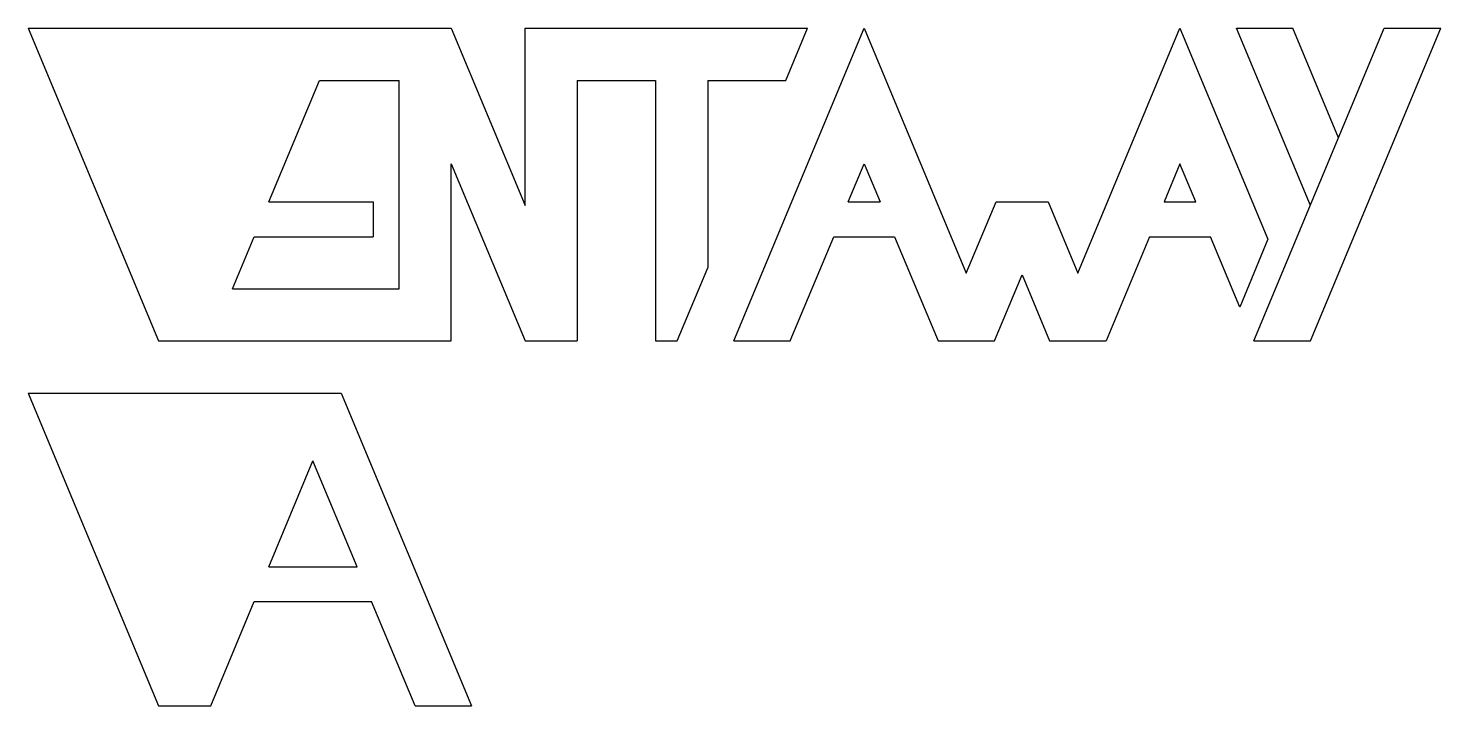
# Model space of a CAD drawing. Extents: x 0 to 271, y -70 to 60.
import ezdxf

# ---------------------------------------------------------------- set-up
doc = ezdxf.new("R2010")
doc.units = 0
doc.layers.add('MODELSKETCH_VISIBLE', color=7, linetype='CONTINUOUS')

msp = doc.modelspace()

# ---------------------------------------------------------------- linework, layer by layer
at = {"layer": 'MODELSKETCH_VISIBLE'}
for p, q in [((0, 60), (25, 0)), ((0, 60), (81.11, 60)), ((81.11, 60), (95.28, 26)), ((95.28, 26), (95.28, 60)), ((95.28, 60), (149.44, 60)), ((135.28, 0), (160.28, 60)), ((145.28, 50), (149.44, 60)), ((160.28, 60), (179.86, 13)), ((201.25, 13), (220.83, 60)), ((220.83, 60), (237.71, 19.5)), ((231.67, 60), (242.5, 60)), ((245.83, 26), (231.67, 60)), ((235, 0), (260, 60)), ((251.25, 39), (242.5, 60)), ((245.83, 0), (270.83, 60)), ((260, 60), (270.83, 60)), ((46.11, 26.67), (55.83, 50)), ((55.83, 50), (71.11, 50)), ((71.11, 10), (71.11, 50)), ((105.28, 50), (105.28, 0)), ((105.28, 50), (120.28, 50)), ((120.28, 50), (120.28, 0)), ((130.28, 50), (130.28, 14)), ((130.28, 50), (145.28, 50)), ((81.11, 34), (95.28, 0)), ((81.11, 0), (81.11, 34)), ((157.22, 26.67), (160.28, 34)), ((160.28, 34), (163.33, 26.67)), ((220.83, 34), (217.78, 26.67)), ((223.89, 26.67), (220.83, 34)), ((46.11, 26.67), (66.11, 26.67)), ((66.11, 26.67), (66.11, 20)), ((157.22, 26.67), (163.33, 26.67)), ((179.86, 13), (185.56, 26.67)), ((185.56, 26.67), (195.56, 26.67)), ((195.56, 26.67), (201.25, 13)), ((217.78, 26.67), (223.89, 26.67)), ((39.17, 10), (43.33, 20)), ((43.33, 20), (66.11, 20)), ((146.11, 0), (154.44, 20)), ((154.44, 20), (166.11, 20)), ((166.11, 20), (174.44, 0)), ((215, 20), (206.67, 0)), ((215, 20), (226.67, 20)), ((232.29, 6.5), (226.67, 20)), ((237.71, 19.5), (232.29, 6.5)), ((124.44, 0), (130.28, 14)), ((185.28, 0), (190.56, 12.67)), ((190.56, 12.67), (195.83, 0)), ((39.17, 10), (71.11, 10)), ((25, 0), (81.11, 0)), ((95.28, 0), (105.28, 0)), ((120.28, 0), (124.44, 0)), ((135.28, 0), (146.11, 0)), ((174.44, 0), (185.28, 0)), ((195.83, 0), (206.67, 0)), ((235, 0), (245.83, 0)), ((0, -10), (25, -70)), ((0, -10), (60, -10)), ((60, -10), (85, -70)), ((46.11, -43.33), (54.58, -23)), ((63.06, -43.33), (54.58, -23)), ((46.11, -43.33), (63.06, -43.33)), ((35, -70), (43.33, -50)), ((43.33, -50), (65.83, -50)), ((74.17, -70), (65.83, -50)), ((25, -70), (35, -70)), ((25, -70), (35, -70)), ((74.17, -70), (85, -70))]:
    msp.add_line(p, q, dxfattribs=at)

doc.saveas('drawing.dxf')
